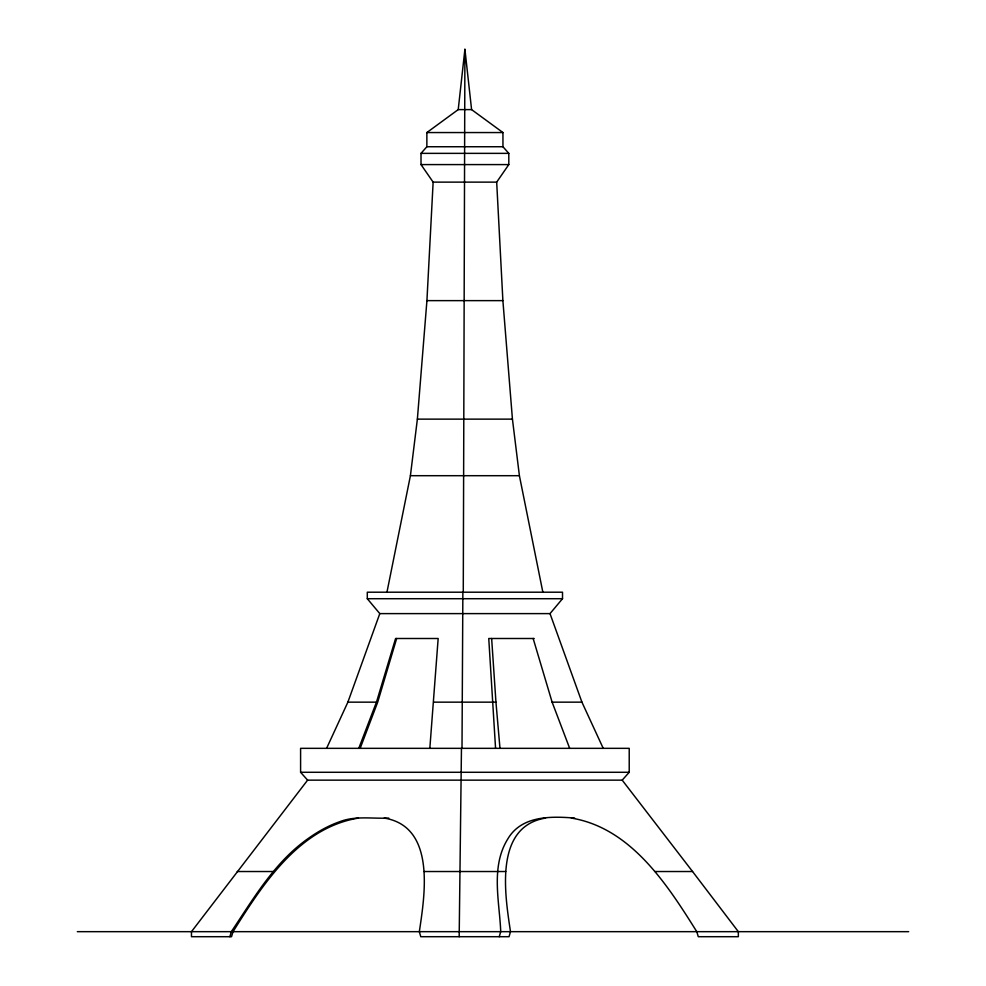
<?xml version="1.0" encoding="UTF-8"?>
<svg xmlns="http://www.w3.org/2000/svg" width="986" height="986" viewBox="0 0 986 986"><rect width="100%" height="100%" fill="white"/><g stroke="black" fill="none" stroke-linecap="round" stroke-linejoin="round"><path stroke-width="1.48" d="M463.272 592.204L464.911 49.3L471.591 109.606L502.946 132.555L502.946 146.741L508.801 153.36L508.801 164.588L496.685 182.127L502.885 300.631L512.437 419.136L519.4 475.696L542.855 592.204M462.003 748.337L462.865 592.204M429.834 748.337L438.166 638.497L395.596 638.497L376.467 702.155L358.768 748.337M384.244 818.072C436.465 826.625 424.596 896.077 419.333 931.671L420.763 936.7L509.047 936.7L510.489 931.671C505.214 896.077 493.345 826.625 545.578 818.072M386.956 592.204L410.41 475.696L417.374 419.136L426.926 300.631L433.137 182.127L421.01 164.588L421.01 153.36L426.864 146.741L426.864 132.555L458.219 109.606L471.591 109.606M458.219 109.606L464.911 49.3L464.924 58.347M229.886 936.7L231.328 931.671C253.464 898.677 274.194 862.799 307.213 839.197C317.221 831.974 328.055 825.775 339.739 821.695C355.416 815.595 372.425 818.873 388.767 818.072M396.655 638.497L377.7 702.155L360.149 748.337M499.236 936.7L500.728 931.671C499.532 901.438 490.51 867.002 507.654 839.197C521.384 815.521 550.78 816.174 574.641 818.072M326.588 748.337L347.885 702.155L379.795 613.612L367.297 598.712L367.297 592.204L562.513 592.204L562.513 598.712L550.015 613.612L379.795 613.612M307.607 780.148L300.594 772.284L300.594 748.337L629.216 748.337L629.216 772.284L622.203 780.148L307.607 780.148L191.469 931.671L191.469 936.7L231.525 936.7L233.029 931.671C262.486 884.664 298.807 827.92 358.46 818.072M426.864 132.555L502.946 132.555M426.864 146.741L502.946 146.741M421.01 153.36L508.801 153.36M421.01 164.588L508.801 164.588M433.137 182.127L496.685 182.127M426.926 300.631L502.885 300.631M417.374 419.136L512.437 419.136M410.41 475.696L519.4 475.696M367.297 598.712L562.513 598.712M534.215 638.497L488.76 638.497L495.564 748.337M347.885 702.155L376.467 702.155M433.865 702.155L495.946 702.155L499.976 748.337M533.155 638.497L552.123 702.155L581.925 702.155L603.222 748.337M300.594 772.284L629.216 772.284M237.256 871.525L273.295 871.525M424.103 871.525L505.707 871.525M654.975 871.525L692.554 871.525L738.341 931.671L738.341 936.7L698.285 936.7L696.782 931.671C667.325 884.664 631.003 827.92 571.35 818.072M77.327 931.671L908.673 931.671M622.203 780.148L692.554 871.525M552.123 702.155L569.674 748.337M550.015 613.612L581.925 702.155M491.644 638.497L495.946 702.155M461.46 748.337L459.18 936.7"/></g></svg>
